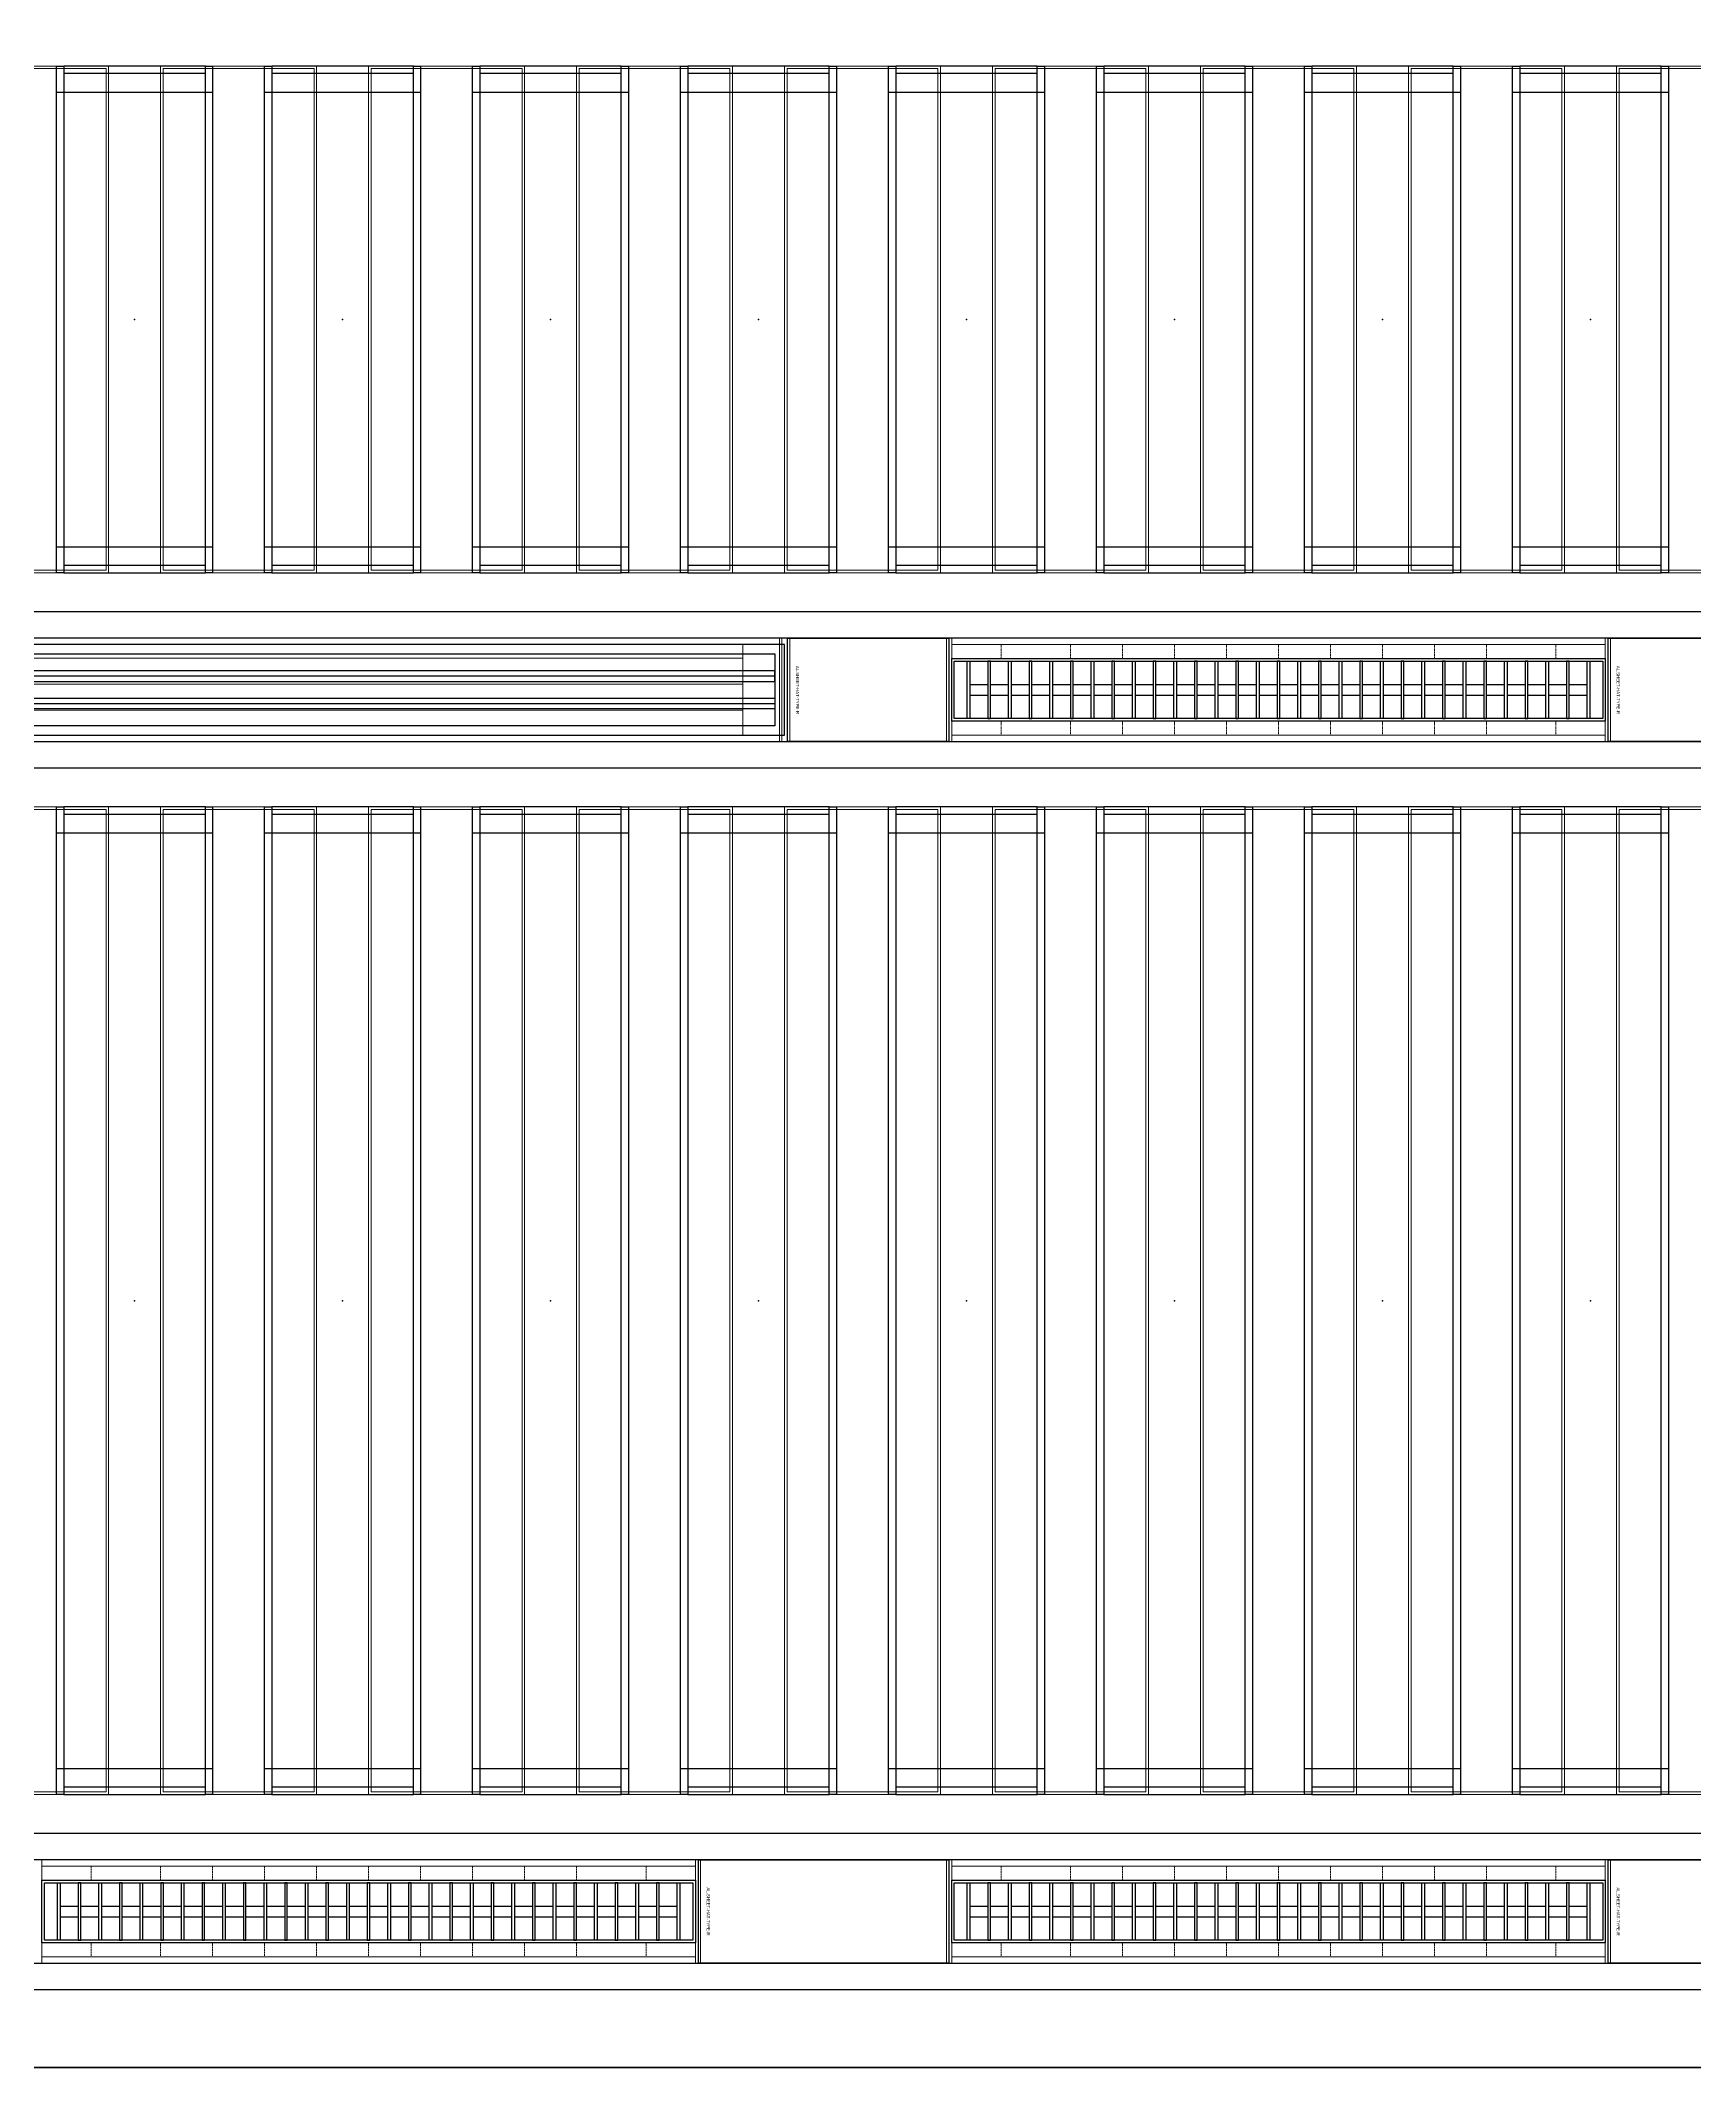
# Model space of a CAD drawing. Header units: millimetres. Extents: x 813027 to 1148939, y -931049 to -10.
# Drawn here: x 936759 to 939940, y -114635 to -110736 of the extents above; entities that cross this region are included whole.
import ezdxf
from ezdxf.enums import TextEntityAlignment as Align

# ---------------------------------------------------------------- set-up
doc = ezdxf.new("R2010")
doc.units = ezdxf.units.MM
doc.linetypes.add('DPA_Hidden 50', pattern=[3, 2, -1])
for name, color, linetype in [('000 - WIPEOUT', 250, 'Continuous'), ('001 - ASCESSORIES', 1, 'Continuous'), ('A04_TUBE SERIES', 2, 'Continuous'), ('A11_ALU.SOLID SHEET', 7, 'Continuous')]:
    doc.layers.add(name, color=color, linetype=linetype)
doc.layers.add('A-GLAZ-CURT', color=2, linetype='Continuous', lineweight=9)
doc.layers.add('WALL-E', color=2, linetype='Continuous', lineweight=25)

# ---------------------------------------------------------------- blocks, each defined once
blk = doc.blocks.new('DPA_CP_Metal Ceiling Panel - Vertical Panel with Gap-23421479-4160 - LOWER PLATFORM LEVEL - REFLECTED CEILING GENERAL PLAN')
at = {"layer": 'A-GLAZ-CURT'}
for p, q in [((932996.3, -111761.8), (932996.3, -110786.8)), ((932996.3, -110786.8), (933296.3, -110786.8)), ((932996.3, -111761.8), (932996.3, -110786.8)), ((932996.3, -110786.8), (933296.3, -110786.8)), ((933296.3, -110786.8), (932996.3, -110786.8)), ((932996.3, -110786.8), (932996.3, -111761.8)), ((933296.3, -110786.8), (932996.3, -110786.8)), ((932996.3, -110786.8), (932996.3, -111761.8)), ((932996.3, -111761.8), (932996.3, -110786.8)), ((932996.3, -110786.8), (933296.3, -110786.8)), ((933001.3, -111756.8), (933001.3, -110791.8)), ((933001.3, -110791.8), (933291.3, -110791.8)), ((933291.3, -110791.8), (933291.3, -111756.8)), ((933296.3, -111761.8), (933296.3, -110786.8)), ((933296.3, -110786.8), (933296.3, -111761.8)), ((933296.3, -111761.8), (933296.3, -110786.8)), ((933296.3, -111761.8), (933296.3, -110786.8)), ((933296.3, -110786.8), (933296.3, -111761.8)), ((932996.3, -111761.8), (933296.3, -111761.8)), ((933296.3, -111761.8), (932996.3, -111761.8)), ((932996.3, -111761.8), (933296.3, -111761.8)), ((932996.3, -111761.8), (933296.3, -111761.8)), ((933296.3, -111761.8), (932996.3, -111761.8)), ((933001.3, -111756.8), (933291.3, -111756.8))]:
    blk.add_line(p, q, dxfattribs=at)
blk = doc.blocks.new('DPA_CP_Metal Ceiling Panel - Vertical Panel with Gap-13988918-4160 - LOWER PLATFORM LEVEL - REFLECTED CEILING GENERAL PLAN')
at = {"layer": 'A-GLAZ-CURT'}
for p, q in [((994596.3, -114111.8), (994596.3, -112211.8)), ((994596.3, -112211.8), (994896.3, -112211.8)), ((994596.3, -114111.8), (994596.3, -112211.8)), ((994596.3, -112211.8), (994896.3, -112211.8)), ((994896.3, -112211.8), (994596.3, -112211.8)), ((994596.3, -112211.8), (994596.3, -114111.8)), ((994896.3, -112211.8), (994596.3, -112211.8)), ((994596.3, -112211.8), (994596.3, -114111.8)), ((994596.3, -114111.8), (994596.3, -112211.8)), ((994596.3, -112211.8), (994896.3, -112211.8)), ((994896.3, -114111.8), (994896.3, -112211.8)), ((994896.3, -112211.8), (994896.3, -114111.8)), ((994896.3, -114111.8), (994896.3, -112211.8)), ((994896.3, -114111.8), (994896.3, -112211.8)), ((994896.3, -112211.8), (994896.3, -114111.8)), ((994601.3, -114106.8), (994601.3, -112216.8)), ((994601.3, -112216.8), (994891.3, -112216.8)), ((994891.3, -112216.8), (994891.3, -114106.8)), ((994596.3, -114111.8), (994896.3, -114111.8)), ((994896.3, -114111.8), (994596.3, -114111.8)), ((994596.3, -114111.8), (994896.3, -114111.8)), ((994596.3, -114111.8), (994896.3, -114111.8)), ((994896.3, -114111.8), (994596.3, -114111.8)), ((994601.3, -114106.8), (994891.3, -114106.8))]:
    blk.add_line(p, q, dxfattribs=at)
blk = doc.blocks.new('DPA_CP_Metal Ceiling Luminaire1 - Linear Luminaire 2-14739897-4160 - LOWER PLATFORM LEVEL - REFLECTED CEILING GENERAL PLAN')
at = {"layer": 'A-GLAZ-CURT'}
for p, q in [((901767.8, -114474.3), (901767.8, -114199.3)), ((901767.8, -114199.3), (903024.8, -114199.3)), ((901767.8, -114199.3), (901767.8, -114474.3)), ((903024.8, -114199.3), (901767.8, -114199.3)), ((901767.8, -114199.3), (903024.8, -114199.3)), ((903024.8, -114199.3), (903024.8, -114474.3)), ((903024.8, -114474.3), (903024.8, -114199.3)), ((901767.8, -114249.3), (901767.8, -114474.3)), ((901767.8, -114249.3), (903024.8, -114249.3)), ((903024.8, -114249.3), (903024.8, -114474.3)), ((901767.8, -114424.3), (903024.8, -114424.3)), ((903024.8, -114474.3), (901767.8, -114474.3)), ((903024.8, -114474.3), (901767.8, -114474.3)), ((901767.8, -114474.3), (903024.8, -114474.3))]:
    blk.add_line(p, q, dxfattribs=at)
at = {"layer": 'A-GLAZ-CURT', "linetype": 'DPA_Hidden 50'}
for p, q in [((901862.8, -114249.3), (901862.8, -114424.3)), ((901996.3, -114249.3), (901996.3, -114424.3)), ((902096.3, -114249.3), (902096.3, -114424.3)), ((902196.3, -114249.3), (902196.3, -114424.3)), ((902296.3, -114249.3), (902296.3, -114424.3)), ((902396.3, -114249.3), (902396.3, -114424.3)), ((902496.3, -114249.3), (902496.3, -114424.3)), ((902596.3, -114249.3), (902596.3, -114424.3)), ((902696.3, -114249.3), (902696.3, -114424.3)), ((902796.3, -114249.3), (902796.3, -114424.3)), ((902929.8, -114249.3), (902929.8, -114424.3))]:
    blk.add_line(p, q, dxfattribs=at)
blk = doc.blocks.new('DPA_CP_Metal Ceiling Panel - Horizontal with Gap-20306943-4160 - LOWER PLATFORM LEVEL - REFLECTED CEILING GENERAL PLAN')
at = {"layer": 'A-GLAZ-CURT'}
for p, q in [((910029.8, -114474.3), (910029.8, -114199.3)), ((910029.8, -114199.3), (910512.8, -114199.3)), ((910029.8, -114474.3), (910029.8, -114199.3)), ((910029.8, -114199.3), (910512.8, -114199.3)), ((910512.8, -114199.3), (910029.8, -114199.3)), ((910029.8, -114199.3), (910029.8, -114474.3)), ((910512.8, -114199.3), (910029.8, -114199.3)), ((910029.8, -114199.3), (910029.8, -114474.3)), ((910029.8, -114474.3), (910029.8, -114199.3)), ((910029.8, -114199.3), (910512.8, -114199.3)), ((910512.8, -114474.3), (910512.8, -114199.3)), ((910512.8, -114199.3), (910512.8, -114474.3)), ((910512.8, -114474.3), (910512.8, -114199.3)), ((910512.8, -114474.3), (910512.8, -114199.3)), ((910512.8, -114199.3), (910512.8, -114474.3)), ((910034.8, -114469.3), (910034.8, -114204.3)), ((910034.8, -114204.3), (910507.8, -114204.3)), ((910507.8, -114204.3), (910507.8, -114469.3)), ((910029.8, -114474.3), (910512.8, -114474.3)), ((910512.8, -114474.3), (910029.8, -114474.3)), ((910029.8, -114474.3), (910512.8, -114474.3)), ((910029.8, -114474.3), (910512.8, -114474.3)), ((910512.8, -114474.3), (910029.8, -114474.3)), ((910034.8, -114469.3), (910507.8, -114469.3))]:
    blk.add_line(p, q, dxfattribs=at)
blk = doc.blocks.new('DPA_CP_Metal Ceiling Air Supply - Linear Diffuser Air Supply-14762131-4160 - LOWER PLATFORM LEVEL - REFLECTED CEILING GENERAL PLAN')
at = {"layer": 'A-GLAZ-CURT'}
h = blk.add_hatch(dxfattribs=at)
h.set_pattern_fill('FP_13', color=256, style=0, pattern_type=2)
h.set_pattern_definition([(180, (909396.33, -109824.28), (6e-15, 50), [])])
h.paths.add_polyline_path([(908676.3, -109874.3), (910116.3, -109874.3), (910116.3, -109699.3), (908676.3, -109699.3)])
for p, q in [((908601.3, -109924.3), (908601.3, -109649.3)), ((908601.3, -109649.3), (910191.3, -109649.3)), ((908601.3, -109924.3), (908601.3, -109649.3)), ((908601.3, -109649.3), (910191.3, -109649.3)), ((910191.3, -109649.3), (908601.3, -109649.3)), ((908601.3, -109649.3), (908601.3, -109924.3)), ((910191.3, -109649.3), (908601.3, -109649.3)), ((908601.3, -109649.3), (908601.3, -109924.3)), ((908601.3, -109924.3), (908601.3, -109649.3)), ((908601.3, -109649.3), (910191.3, -109649.3)), ((908606.3, -109919.3), (908606.3, -109654.3)), ((908606.3, -109654.3), (910186.3, -109654.3)), ((910186.3, -109654.3), (910186.3, -109919.3)), ((910191.3, -109924.3), (910191.3, -109649.3)), ((910191.3, -109649.3), (910191.3, -109924.3)), ((910191.3, -109924.3), (910191.3, -109649.3)), ((910191.3, -109924.3), (910191.3, -109649.3)), ((910191.3, -109649.3), (910191.3, -109924.3)), ((910116.3, -109699.3), (908676.3, -109699.3)), ((908676.3, -109699.3), (908676.3, -109874.3)), ((908676.3, -109874.3), (908676.3, -109699.3)), ((908676.3, -109699.3), (910116.3, -109699.3)), ((908676.3, -109874.3), (908676.3, -109699.3)), ((908676.3, -109699.3), (910116.3, -109699.3)), ((910116.3, -109699.3), (908676.3, -109699.3)), ((908676.3, -109699.3), (908676.3, -109874.3)), ((910116.3, -109874.3), (910116.3, -109699.3)), ((910116.3, -109699.3), (910116.3, -109874.3)), ((910116.3, -109699.3), (910116.3, -109874.3)), ((910116.3, -109874.3), (910116.3, -109699.3)), ((908676.3, -109874.3), (910116.3, -109874.3)), ((910116.3, -109874.3), (908676.3, -109874.3)), ((910116.3, -109874.3), (908676.3, -109874.3)), ((908676.3, -109874.3), (910116.3, -109874.3)), ((908601.3, -109924.3), (910191.3, -109924.3)), ((910191.3, -109924.3), (908601.3, -109924.3)), ((908601.3, -109924.3), (910191.3, -109924.3)), ((908601.3, -109924.3), (910191.3, -109924.3)), ((910191.3, -109924.3), (908601.3, -109924.3)), ((908606.3, -109919.3), (910186.3, -109919.3))]:
    blk.add_line(p, q, dxfattribs=at)
blk = doc.blocks.new('DPA_CP_Metal Ceiling Panel - Horizontal with Gap-20308794-4160 - LOWER PLATFORM LEVEL - REFLECTED CEILING GENERAL PLAN')
at = {"layer": 'A-GLAZ-CURT'}
for p, q in [((910201.3, -109924.3), (910201.3, -109649.3)), ((910201.3, -109649.3), (910512.8, -109649.3)), ((910201.3, -109924.3), (910201.3, -109649.3)), ((910201.3, -109649.3), (910512.8, -109649.3)), ((910512.8, -109649.3), (910201.3, -109649.3)), ((910201.3, -109649.3), (910201.3, -109924.3)), ((910512.8, -109649.3), (910201.3, -109649.3)), ((910201.3, -109649.3), (910201.3, -109924.3)), ((910201.3, -109924.3), (910201.3, -109649.3)), ((910201.3, -109649.3), (910512.8, -109649.3)), ((910206.3, -109919.3), (910206.3, -109654.3)), ((910206.3, -109654.3), (910507.8, -109654.3)), ((910507.8, -109654.3), (910507.8, -109919.3)), ((910512.8, -109924.3), (910512.8, -109649.3)), ((910512.8, -109649.3), (910512.8, -109924.3)), ((910512.8, -109924.3), (910512.8, -109649.3)), ((910512.8, -109924.3), (910512.8, -109649.3)), ((910512.8, -109649.3), (910512.8, -109924.3)), ((910201.3, -109924.3), (910512.8, -109924.3)), ((910512.8, -109924.3), (910201.3, -109924.3)), ((910201.3, -109924.3), (910512.8, -109924.3)), ((910201.3, -109924.3), (910512.8, -109924.3)), ((910512.8, -109924.3), (910201.3, -109924.3)), ((910206.3, -109919.3), (910507.8, -109919.3))]:
    blk.add_line(p, q, dxfattribs=at)
blk = doc.blocks.new('C-2-PP21-AR-4160-01-B_20250829-084021_EXCL')
at = {"layer": 'A-GLAZ-CURT'}
for name, p in [('DPA_CP_Metal Ceiling Panel - Vertical Panel with Gap-23421479-4160 - LOWER PLATFORM LEVEL - REFLECTED CEILING GENERAL PLAN', (-1043496.3, 105341.8)), ('DPA_CP_Metal Ceiling Panel - Vertical Panel with Gap-23421479-4160 - LOWER PLATFORM LEVEL - REFLECTED CEILING GENERAL PLAN', (-1043096.3, 105341.8)), ('DPA_CP_Metal Ceiling Panel - Vertical Panel with Gap-23421479-4160 - LOWER PLATFORM LEVEL - REFLECTED CEILING GENERAL PLAN', (-1042696.3, 105341.8)), ('DPA_CP_Metal Ceiling Panel - Vertical Panel with Gap-23421479-4160 - LOWER PLATFORM LEVEL - REFLECTED CEILING GENERAL PLAN', (-1042296.3, 105341.8)), ('DPA_CP_Metal Ceiling Panel - Vertical Panel with Gap-23421479-4160 - LOWER PLATFORM LEVEL - REFLECTED CEILING GENERAL PLAN', (-1041896.3, 105341.8)), ('DPA_CP_Metal Ceiling Panel - Vertical Panel with Gap-23421479-4160 - LOWER PLATFORM LEVEL - REFLECTED CEILING GENERAL PLAN', (-1041496.3, 105341.8)), ('DPA_CP_Metal Ceiling Panel - Vertical Panel with Gap-23421479-4160 - LOWER PLATFORM LEVEL - REFLECTED CEILING GENERAL PLAN', (-1041096.3, 105341.8)), ('DPA_CP_Metal Ceiling Panel - Vertical Panel with Gap-23421479-4160 - LOWER PLATFORM LEVEL - REFLECTED CEILING GENERAL PLAN', (-1040696.3, 105341.8)), ('DPA_CP_Metal Ceiling Panel - Vertical Panel with Gap-23421479-4160 - LOWER PLATFORM LEVEL - REFLECTED CEILING GENERAL PLAN', (-1040296.3, 105341.8)), ('DPA_CP_Metal Ceiling Air Supply - Linear Diffuser Air Supply-14762131-4160 - LOWER PLATFORM LEVEL - REFLECTED CEILING GENERAL PLAN', (-1019096.3, 103141.8)), ('DPA_CP_Metal Ceiling Panel - Horizontal with Gap-20308794-4160 - LOWER PLATFORM LEVEL - REFLECTED CEILING GENERAL PLAN', (-1019096.3, 103141.8)), ('DPA_CP_Metal Ceiling Luminaire1 - Linear Luminaire 2-14739897-4160 - LOWER PLATFORM LEVEL - REFLECTED CEILING GENERAL PLAN', (-1010346.3, 107691.8)), ('DPA_CP_Metal Ceiling Panel - Horizontal with Gap-20308794-4160 - LOWER PLATFORM LEVEL - REFLECTED CEILING GENERAL PLAN', (-1017517.8, 103141.8)), ('DPA_CP_Metal Ceiling Luminaire1 - Linear Luminaire 2-14739897-4160 - LOWER PLATFORM LEVEL - REFLECTED CEILING GENERAL PLAN', (-1012096.3, 105341.8)), ('DPA_CP_Metal Ceiling Panel - Horizontal with Gap-20306943-4160 - LOWER PLATFORM LEVEL - REFLECTED CEILING GENERAL PLAN', (-1019096.3, 105341.8)), ('DPA_CP_Metal Ceiling Luminaire1 - Linear Luminaire 2-14739897-4160 - LOWER PLATFORM LEVEL - REFLECTED CEILING GENERAL PLAN', (-1010346.3, 105341.8)), ('DPA_CP_Metal Ceiling Panel - Horizontal with Gap-20306943-4160 - LOWER PLATFORM LEVEL - REFLECTED CEILING GENERAL PLAN', (-1017346.3, 105341.8))]:
    blk.add_blockref(name, p, dxfattribs=at)
at = {"layer": 'A-GLAZ-CURT', "rotation": 180}
for p in [(884396.3, -120981.8), (884796.3, -120981.8), (885196.3, -120981.8), (885596.3, -120981.8), (885996.3, -120981.8), (886396.3, -120981.8), (886796.3, -120981.8), (887196.3, -120981.8), (887596.3, -120981.8)]:
    blk.add_blockref('DPA_CP_Metal Ceiling Panel - Vertical Panel with Gap-13988918-4160 - LOWER PLATFORM LEVEL - REFLECTED CEILING GENERAL PLAN', p, dxfattribs=at)
blk = doc.blocks.new('*U485')
at = {"color": 1}
blk.add_wipeout([(628.5, -60), (-628.5, -60), (-628.5, 60), (628.5, 60)], dxfattribs=at).dxf.layer = '000 - WIPEOUT'
at = {"layer": '001 - ASCESSORIES', "color": 0}
blk.add_lwpolyline([(628.5, -60), (-628.5, -60), (-628.5, 60), (628.5, 60)], close=True, dxfattribs=at)
at = {"layer": '001 - ASCESSORIES'}
for points in [[(623.5, -55), (-623.5, -55), (-623.5, 55), (623.5, 55)], [(-593.5, -55), (-598.5, -55), (-598.5, 55), (-593.5, 55)], [(-558.8, -55), (-553.8, -55), (-553.8, 55), (-558.8, 55)], [(-514, -55), (-519, -55), (-519, 55), (-514, 55)], [(-479.3, -55), (-474.3, -55), (-474.3, 55), (-479.3, 55)], [(-434.6, -55), (-439.6, -55), (-439.6, 55), (-434.6, 55)], [(-399.8, -55), (-394.8, -55), (-394.8, 55), (-399.8, 55)], [(-355.1, -55), (-360.1, -55), (-360.1, 55), (-355.1, 55)], [(-320.4, -55), (-315.4, -55), (-315.4, 55), (-320.4, 55)], [(-275.6, -55), (-280.6, -55), (-280.6, 55), (-275.6, 55)], [(-240.9, -55), (-235.9, -55), (-235.9, 55), (-240.9, 55)], [(-196.2, -55), (-201.2, -55), (-201.2, 55), (-196.2, 55)], [(-161.4, -55), (-156.4, -55), (-156.4, 55), (-161.4, 55)], [(-116.7, -55), (-121.7, -55), (-121.7, 55), (-116.7, 55)], [(-82, -55), (-77, -55), (-77, 55), (-82, 55)], [(-37.2, -55), (-42.2, -55), (-42.2, 55), (-37.2, 55)], [(-2.5, -55), (2.5, -55), (2.5, 55), (-2.5, 55)], [(42.2, -55), (37.2, -55), (37.2, 55), (42.2, 55)], [(77, -55), (82, -55), (82, 55), (77, 55)], [(121.7, -55), (116.7, -55), (116.7, 55), (121.7, 55)], [(156.4, -55), (161.4, -55), (161.4, 55), (156.4, 55)], [(201.2, -55), (196.2, -55), (196.2, 55), (201.2, 55)], [(235.9, -55), (240.9, -55), (240.9, 55), (235.9, 55)], [(280.6, -55), (275.6, -55), (275.6, 55), (280.6, 55)], [(315.4, -55), (320.4, -55), (320.4, 55), (315.4, 55)], [(360.1, -55), (355.1, -55), (355.1, 55), (360.1, 55)], [(394.8, -55), (399.8, -55), (399.8, 55), (394.8, 55)], [(439.6, -55), (434.6, -55), (434.6, 55), (439.6, 55)], [(474.3, -55), (479.3, -55), (479.3, 55), (474.3, 55)], [(519, -55), (514, -55), (514, 55), (519, 55)], [(553.8, -55), (558.8, -55), (558.8, 55), (553.8, 55)], [(598.5, -55), (593.5, -55), (593.5, 55), (598.5, 55)]]:
    blk.add_lwpolyline(points, close=True, dxfattribs=at)
for points in [[(-593.5, 10), (-558.8, 10)], [(-553.8, 10), (-519, 10)], [(-514, 10), (-479.3, 10)], [(-474.3, 10), (-439.6, 10)], [(-434.6, 10), (-399.8, 10)], [(-394.8, 10), (-360.1, 10)], [(-355.1, 10), (-320.4, 10)], [(-315.4, 10), (-280.6, 10)], [(-275.6, 10), (-240.9, 10)], [(-235.9, 10), (-201.2, 10)], [(-196.2, 10), (-161.4, 10)], [(-156.4, 10), (-121.7, 10)], [(-116.7, 10), (-82, 10)], [(-77, 10), (-42.2, 10)], [(-37.2, 10), (-2.5, 10)], [(2.5, 10), (37.2, 10)], [(42.2, 10), (77, 10)], [(82, 10), (116.7, 10)], [(121.7, 10), (156.4, 10)], [(161.4, 10), (196.2, 10)], [(201.2, 10), (235.9, 10)], [(240.9, 10), (275.6, 10)], [(280.6, 10), (315.4, 10)], [(320.4, 10), (355.1, 10)], [(360.1, 10), (394.8, 10)], [(399.8, 10), (434.6, 10)], [(439.6, 10), (474.3, 10)], [(479.3, 10), (514, 10)], [(519, 10), (553.8, 10)], [(558.8, 10), (593.5, 10)], [(-593.5, -10), (-558.8, -10)], [(-553.8, -10), (-519, -10)], [(-514, -10), (-479.3, -10)], [(-474.3, -10), (-439.6, -10)], [(-434.6, -10), (-399.8, -10)], [(-394.8, -10), (-360.1, -10)], [(-355.1, -10), (-320.4, -10)], [(-315.4, -10), (-280.6, -10)], [(-275.6, -10), (-240.9, -10)], [(-235.9, -10), (-201.2, -10)], [(-196.2, -10), (-161.4, -10)], [(-156.4, -10), (-121.7, -10)], [(-116.7, -10), (-82, -10)], [(-77, -10), (-42.2, -10)], [(-37.2, -10), (-2.5, -10)], [(2.5, -10), (37.2, -10)], [(42.2, -10), (77, -10)], [(82, -10), (116.7, -10)], [(121.7, -10), (156.4, -10)], [(161.4, -10), (196.2, -10)], [(201.2, -10), (235.9, -10)], [(240.9, -10), (275.6, -10)], [(280.6, -10), (315.4, -10)], [(320.4, -10), (355.1, -10)], [(360.1, -10), (394.8, -10)], [(399.8, -10), (434.6, -10)], [(439.6, -10), (474.3, -10)], [(479.3, -10), (514, -10)], [(519, -10), (553.8, -10)], [(558.8, -10), (593.5, -10)]]:
    blk.add_lwpolyline(points, dxfattribs=at)
blk = doc.blocks.new('*U493')
at = {"layer": 'A11_ALU.SOLID SHEET', "color": 0}
blk.add_lwpolyline([(483, -98.8), (483, 98.8), (0, 98.8), (0, -98.8)], close=True, dxfattribs=at)
at = {"layer": 'Defpoints', "color": 250}
blk.add_point((0, 0), dxfattribs=at)
blk.add_text('AL.SHEET-HAT-TYPE-R', height=6, rotation=270, dxfattribs=at).set_placement((15, 0), align=Align.BOTTOM_CENTER)
blk = doc.blocks.new('*U495')
blk.add_attdef('EXTR.OVL-LENGTH_', (-25, -59.1), '', height=5)
blk.add_wipeout([(-25, 0), (25, 0), (25, 134900), (-25, 134900)]).dxf.layer = '000 - WIPEOUT'
at = {"layer": 'A04_TUBE SERIES', "color": 0}
blk.add_lwpolyline([(-25, 0), (25, 0), (25, 134900), (-25, 134900)], close=True, dxfattribs=at)
blk = doc.blocks.new('*U488')
at = {"layer": 'A11_ALU.SOLID SHEET', "color": 0}
blk.add_lwpolyline([(311.5, -98.8), (311.5, 98.8), (0, 98.8), (0, -98.8)], close=True, dxfattribs=at)
at = {"layer": 'Defpoints', "color": 250}
blk.add_point((0, 0), dxfattribs=at)
blk.add_text('AL.SHEET-HAT-TYPE-R', height=6, rotation=270, dxfattribs=at).set_placement((15, 0), align=Align.BOTTOM_CENTER)
blk = doc.blocks.new('*U484')
at = {"layer": '001 - ASCESSORIES', "color": 0, "linetype": 'ByBlock'}
blk.add_lwpolyline([(800, 87.5), (-800, 87.5), (-800, -87.5), (800, -87.5)], close=True, dxfattribs=at)
at = {"layer": '001 - ASCESSORIES', "linetype": 'ByBlock'}
for points in [[(-781.5, 69), (781.5, 69), (781.5, -69), (-781.5, -69)], [(781.5, 36.3), (-781.5, 36.3), (-781.5, 16.3), (781.5, 16.3)], [(-781.5, -16.3), (781.5, -16.3), (781.5, -36.3), (-781.5, -36.3)]]:
    blk.add_lwpolyline(points, close=True, dxfattribs=at)
for points in [[(781.5, 26.3), (-781.5, 26.3)], [(-781.5, -26.3), (781.5, -26.3)]]:
    blk.add_lwpolyline(points, dxfattribs=at)
blk = doc.blocks.new('*U492')
blk.add_attdef('EXTR.OVL-LENGTH_', (-25, -59.1), '', height=5)
blk.add_wipeout([(-25, 0), (25, 0), (25, 134900), (-25, 134900)]).dxf.layer = '000 - WIPEOUT'
at = {"layer": 'A04_TUBE SERIES', "color": 0}
blk.add_lwpolyline([(-25, 0), (25, 0), (25, 134900), (-25, 134900)], close=True, dxfattribs=at)
blk = doc.blocks.new('*U515')
for p, q in [((-900.3, 23050), (-900.3, 23350)), ((900, 23350), (900, 23050)), ((-900.3, 22650), (-900.3, 22950)), ((900, 22950), (900, 22650)), ((-900.3, 22250), (-900.3, 22550)), ((900, 22550), (900, 22250)), ((-900.3, 21850), (-900.3, 22150)), ((900, 22150), (900, 21850)), ((-900.3, 21450), (-900.3, 21750)), ((900, 21750), (900, 21450)), ((-900.3, 21050), (-900.3, 21350)), ((900, 21350), (900, 21050)), ((-900.3, 20650), (-900.3, 20950)), ((900, 20950), (900, 20650)), ((-900.3, 20250), (-900.3, 20550)), ((900, 20550), (900, 20250))]:
    blk.add_line(p, q)
for p in [(0, 23200), (0, 22800), (0, 22400), (0, 22000), (0, 21600), (0, 21200), (0, 20800), (0, 20400)]:
    blk.add_point(p)
at = {"layer": 'A11_ALU.SOLID SHEET', "color": 0}
for points in [[(-950, 23350), (950, 23350), (950, 23336), (-950, 23336)], [(-950, 23064), (-936, 23064), (-936, 23336), (-950, 23336)], [(950, 23336), (936, 23336), (936, 23064), (950, 23064)], [(-950, 23064), (950, 23064), (950, 23050), (-950, 23050)], [(-950, 22950), (950, 22950), (950, 22936), (-950, 22936)], [(-950, 22664), (-936, 22664), (-936, 22936), (-950, 22936)], [(950, 22936), (936, 22936), (936, 22664), (950, 22664)], [(-950, 22664), (950, 22664), (950, 22650), (-950, 22650)], [(-950, 22550), (950, 22550), (950, 22536), (-950, 22536)], [(-950, 22264), (-936, 22264), (-936, 22536), (-950, 22536)], [(950, 22536), (936, 22536), (936, 22264), (950, 22264)], [(-950, 22264), (950, 22264), (950, 22250), (-950, 22250)], [(-950, 22150), (950, 22150), (950, 22136), (-950, 22136)], [(-950, 21864), (-936, 21864), (-936, 22136), (-950, 22136)], [(950, 22136), (936, 22136), (936, 21864), (950, 21864)], [(-950, 21864), (950, 21864), (950, 21850), (-950, 21850)], [(-950, 21750), (950, 21750), (950, 21736), (-950, 21736)], [(-950, 21464), (-936, 21464), (-936, 21736), (-950, 21736)], [(950, 21736), (936, 21736), (936, 21464), (950, 21464)], [(-950, 21464), (950, 21464), (950, 21450), (-950, 21450)], [(-950, 21350), (950, 21350), (950, 21336), (-950, 21336)], [(-950, 21064), (-936, 21064), (-936, 21336), (-950, 21336)], [(950, 21336), (936, 21336), (936, 21064), (950, 21064)], [(-950, 21064), (950, 21064), (950, 21050), (-950, 21050)], [(-950, 20950), (950, 20950), (950, 20936), (-950, 20936)], [(-950, 20664), (-936, 20664), (-936, 20936), (-950, 20936)], [(950, 20936), (936, 20936), (936, 20664), (950, 20664)], [(-950, 20664), (950, 20664), (950, 20650), (-950, 20650)], [(-950, 20550), (950, 20550), (950, 20536), (-950, 20536)], [(-950, 20264), (-936, 20264), (-936, 20536), (-950, 20536)], [(950, 20536), (936, 20536), (936, 20264), (950, 20264)], [(-950, 20264), (950, 20264), (950, 20250), (-950, 20250)]]:
    blk.add_lwpolyline(points, close=True, dxfattribs=at)
blk = doc.blocks.new('*U523')
for p, q in [((-437.8, 3250), (-437.8, 3550)), ((437.5, 3550), (437.5, 3250)), ((-437.8, 2850), (-437.8, 3150)), ((437.5, 3150), (437.5, 2850)), ((-437.8, 2450), (-437.8, 2750)), ((437.5, 2750), (437.5, 2450)), ((-437.8, 2050), (-437.8, 2350)), ((437.5, 2350), (437.5, 2050)), ((-437.8, 1650), (-437.8, 1950)), ((437.5, 1950), (437.5, 1650)), ((-437.8, 1250), (-437.8, 1550)), ((437.5, 1550), (437.5, 1250)), ((-437.8, 850), (-437.8, 1150)), ((437.5, 1150), (437.5, 850)), ((-437.8, 450), (-437.8, 750)), ((437.5, 750), (437.5, 450))]:
    blk.add_line(p, q)
for p in [(0, 3400), (0, 3000), (0, 2600), (0, 2200), (0, 1800), (0, 1400), (0, 1000), (0, 600)]:
    blk.add_point(p)
at = {"layer": 'A11_ALU.SOLID SHEET', "color": 0}
for points in [[(-487.5, 3550), (487.5, 3550), (487.5, 3536), (-487.5, 3536)], [(-487.5, 3264), (-473.5, 3264), (-473.5, 3536), (-487.5, 3536)], [(487.5, 3536), (473.5, 3536), (473.5, 3264), (487.5, 3264)], [(-487.5, 3264), (487.5, 3264), (487.5, 3250), (-487.5, 3250)], [(-487.5, 3150), (487.5, 3150), (487.5, 3136), (-487.5, 3136)], [(-487.5, 2864), (-473.5, 2864), (-473.5, 3136), (-487.5, 3136)], [(487.5, 3136), (473.5, 3136), (473.5, 2864), (487.5, 2864)], [(-487.5, 2864), (487.5, 2864), (487.5, 2850), (-487.5, 2850)], [(-487.5, 2750), (487.5, 2750), (487.5, 2736), (-487.5, 2736)], [(-487.5, 2464), (-473.5, 2464), (-473.5, 2736), (-487.5, 2736)], [(487.5, 2736), (473.5, 2736), (473.5, 2464), (487.5, 2464)], [(-487.5, 2464), (487.5, 2464), (487.5, 2450), (-487.5, 2450)], [(-487.5, 2350), (487.5, 2350), (487.5, 2336), (-487.5, 2336)], [(-487.5, 2064), (-473.5, 2064), (-473.5, 2336), (-487.5, 2336)], [(487.5, 2336), (473.5, 2336), (473.5, 2064), (487.5, 2064)], [(-487.5, 2064), (487.5, 2064), (487.5, 2050), (-487.5, 2050)], [(-487.5, 1950), (487.5, 1950), (487.5, 1936), (-487.5, 1936)], [(-487.5, 1664), (-473.5, 1664), (-473.5, 1936), (-487.5, 1936)], [(487.5, 1936), (473.5, 1936), (473.5, 1664), (487.5, 1664)], [(-487.5, 1664), (487.5, 1664), (487.5, 1650), (-487.5, 1650)], [(-487.5, 1550), (487.5, 1550), (487.5, 1536), (-487.5, 1536)], [(-487.5, 1264), (-473.5, 1264), (-473.5, 1536), (-487.5, 1536)], [(487.5, 1536), (473.5, 1536), (473.5, 1264), (487.5, 1264)], [(-487.5, 1264), (487.5, 1264), (487.5, 1250), (-487.5, 1250)], [(-487.5, 1150), (487.5, 1150), (487.5, 1136), (-487.5, 1136)], [(-487.5, 864), (-473.5, 864), (-473.5, 1136), (-487.5, 1136)], [(487.5, 1136), (473.5, 1136), (473.5, 864), (487.5, 864)], [(-487.5, 864), (487.5, 864), (487.5, 850), (-487.5, 850)], [(-487.5, 750), (487.5, 750), (487.5, 736), (-487.5, 736)], [(-487.5, 464), (-473.5, 464), (-473.5, 736), (-487.5, 736)], [(487.5, 736), (473.5, 736), (473.5, 464), (487.5, 464)], [(-487.5, 464), (487.5, 464), (487.5, 450), (-487.5, 450)]]:
    blk.add_lwpolyline(points, close=True, dxfattribs=at)
blk = doc.blocks.new('C-2-PP21-AR-4160-01-B_20250829-084416_NEWCL')
blk.add_lwpolyline([(-117350, -5345), (-113350, -5345), (-113350, -5347), (-96550, -5347), (-96550, -2450), (-92235, -2450), (-92235, -6455), (-84190, -6455), (-84190, -5820), (-81330, -5820), (-81330, -5345), (-56900, -5345), (-56900, -6455), (-41740, -6455), (-41740, -2500), (-29350, -2500), (-29350, -5482), (-19750, -5482), (-19750, -5480), (-19400, -5480), (-19400, -7995), (-19350, -7995), (-19350, -9295), (-154550, -9295)])
at = {"rotation": 90}
for name, p in [('*U523', (-106750, -5932.5)), ('*U515', (-86950, -7820))]:
    blk.add_blockref(name, p, dxfattribs=at)
for name, p in [('*U488', (-107316.5, -6645)), ('*U484', (-109700, -6645)), ('*U493', (-107316.5, -8995))]:
    blk.add_blockref(name, p)
for p in [(-107950, -6645), (-107950, -8995)]:
    blk.add_blockref('*U485', p)
for name, p in [('*U488', (-108895, -6645)), ('*U493', (-109066.5, -8995))]:
    blk.add_blockref(name, p)
at = {"rotation": 270}
for name, p in [('*U492', (-154400, -6520)), ('*U492', (-154400, -6770)), ('*U495', (-154400, -8870)), ('*U495', (-154400, -9120))]:
    blk.add_blockref(name, p, dxfattribs=at)
blk.add_blockref('*U485', (-109700, -8995))

msp = doc.modelspace()

# ---------------------------------------------------------------- linework, layer by layer
at = {"layer": 'WALL-E'}
for p, q in [((1027740, -114635), (892540, -114635)), ((892540, -114635), (1027740, -114635))]:
    msp.add_line(p, q, dxfattribs=at)

# ---------------------------------------------------------------- block references
msp.add_blockref('C-2-PP21-AR-4160-01-B_20250829-084021_EXCL', (1047090, -105340))

# ---------------------------------------------------------------- next in the draw order: block references
msp.add_blockref('C-2-PP21-AR-4160-01-B_20250829-084416_NEWCL', (1047090, -105340))

doc.saveas('drawing.dxf')
